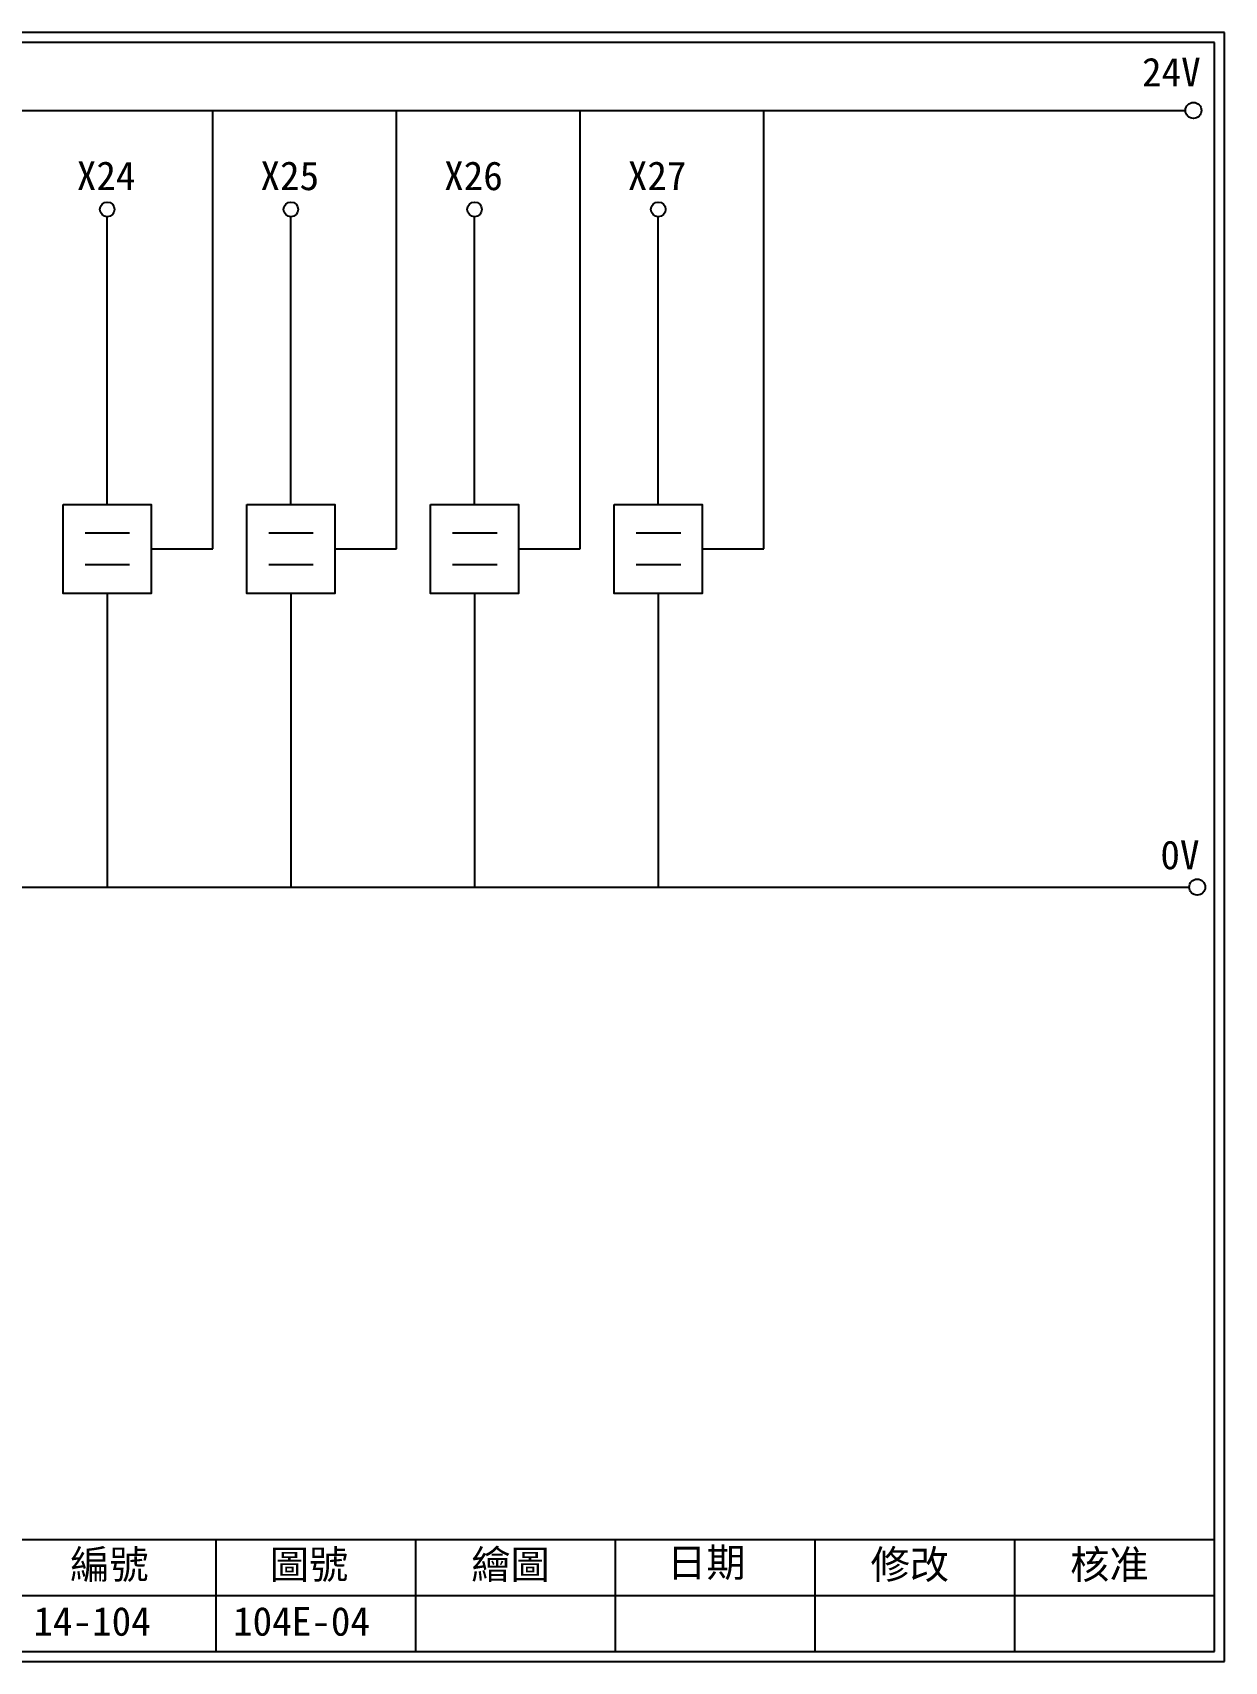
# Model space of a CAD drawing. Extents: x 325 to 612, y 3 to 207.
# Drawn here: x 463.1 to 612.3, y 3 to 207 of the extents above; entities that cross this region are included whole.
import ezdxf

# ---------------------------------------------------------------- set-up
doc = ezdxf.new("R2010")
doc.units = 0
doc.layers.get('0').update_dxf_attribs({"linetype": 'CONTINUOUS'})
doc.layers.add('圖框層', color=7, linetype='CONTINUOUS')
doc.layers.add('標尺寸層', color=3, linetype='CONTINUOUS')
doc.styles.add('STSL', font='KAIU.TTF')

msp = doc.modelspace()

# ---------------------------------------------------------------- linework, layer by layer
for p, q in [((485.65, 142.31), (485.65, 197.22)), ((508.65, 142.31), (508.65, 197.22)), ((531.65, 142.31), (531.65, 197.22)), ((554.65, 142.31), (554.65, 197.22)), ((472.42, 147.89), (472.42, 183.91)), ((495.42, 147.89), (495.42, 183.91)), ((518.42, 147.89), (518.42, 183.91)), ((541.42, 147.89), (541.42, 183.91)), ((477.93, 142.31), (485.65, 142.31)), ((500.93, 142.31), (508.65, 142.31)), ((523.93, 142.31), (531.65, 142.31)), ((546.93, 142.31), (554.65, 142.31)), ((472.42, 136.73), (472.42, 99.96)), ((495.42, 136.73), (495.42, 99.96)), ((518.42, 136.73), (518.42, 99.96)), ((541.42, 136.73), (541.42, 99.96))]:
    msp.add_line(p, q)
for points in [[(466.91, 147.89), (477.93, 147.89), (477.93, 136.73), (466.91, 136.73)], [(489.91, 147.89), (500.93, 147.89), (500.93, 136.73), (489.91, 136.73)], [(512.91, 147.89), (523.93, 147.89), (523.93, 136.73), (512.91, 136.73)], [(535.91, 147.89), (546.93, 147.89), (546.93, 136.73), (535.91, 136.73)]]:
    msp.add_lwpolyline(points, close=True)
for centre in [(608.44, 197.22), (608.92, 99.96)]:
    msp.add_circle(centre, 1)
at = {"layer": '圖框層', "color": 7}
for p, q in [((612.32, 206.97), (325.32, 206.97)), ((612.32, 3), (612.32, 206.97)), ((611.07, 205.72), (326.57, 205.72)), ((611.07, 4.25), (611.07, 205.72)), ((326.57, 18.25), (611.07, 18.25)), ((486.07, 4.25), (486.07, 18.25)), ((511.07, 4.25), (511.07, 18.25)), ((536.07, 4.25), (536.07, 18.25)), ((561.07, 4.25), (561.07, 18.25)), ((586.07, 4.25), (586.07, 18.25)), ((461.07, 11.25), (611.07, 11.25)), ((326.57, 4.25), (611.07, 4.25)), ((325.32, 3), (612.32, 3))]:
    msp.add_line(p, q, dxfattribs=at)
at = {"layer": '標尺寸層', "color": 7}
for p, q in [((329.84, 197.22), (607.44, 197.22)), ((469.66, 144.34), (475.23, 144.34)), ((492.66, 144.34), (498.23, 144.34)), ((515.66, 144.34), (521.23, 144.34)), ((538.66, 144.34), (544.23, 144.34)), ((469.66, 140.37), (475.23, 140.37)), ((492.66, 140.37), (498.23, 140.37)), ((515.66, 140.37), (521.23, 140.37)), ((538.66, 140.37), (544.23, 140.37)), ((330.05, 99.96), (607.92, 99.96))]:
    msp.add_line(p, q, dxfattribs=at)
for centre in [(472.42, 184.83), (495.42, 184.83), (518.42, 184.83), (541.42, 184.83)]:
    msp.add_circle(centre, 0.92, dxfattribs=at)

# ---------------------------------------------------------------- texts
at = {"layer": '圖框層', "color": 4, "style": 'STSL'}
for s, p in [('24V', (602, 200.22)), ('X24', (468.61, 187.24)), ('X25', (491.61, 187.24)), ('X26', (514.61, 187.24)), ('X27', (537.61, 187.24)), ('0V', (604.3, 102.2)), ('編號', (467.78, 13.34)), ('圖號', (492.78, 13.34)), ('繪圖', (518.01, 13.34)), ('日期', (542.54, 13.59)), ('修改', (568.01, 13.34)), ('核准', (593.01, 13.34)), ('14-104', (463.18, 6.22)), ('104E-04', (488.18, 6.22))]:
    msp.add_text(s, height=3.6, dxfattribs=at).set_placement(p)

doc.saveas('drawing.dxf')
